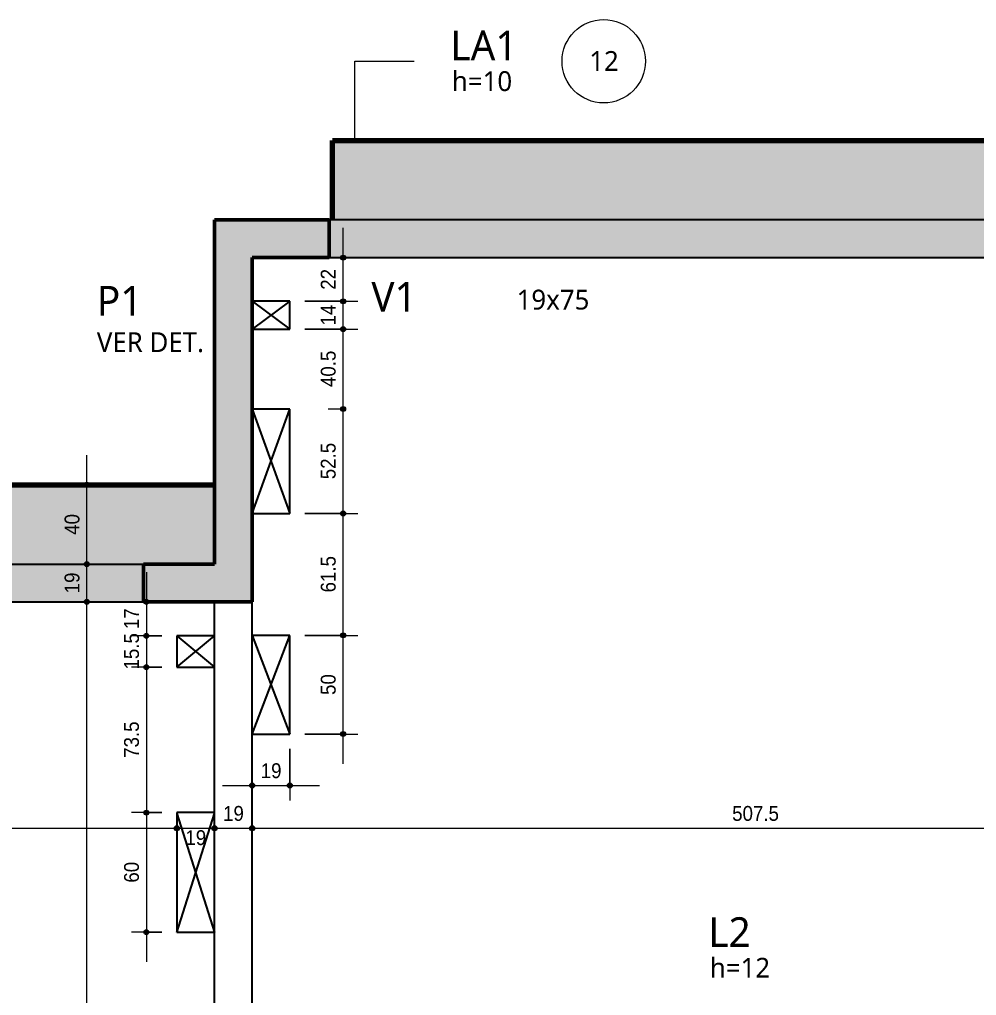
# Model space of a CAD drawing. Header units: centimetres. Extents: x -1981 to 73905, y -3196 to 88043.
# Drawn here: x -1498.7 to -1016, y 316.1 to 808.2 of the extents above; entities that cross this region are included whole.
import ezdxf

# ---------------------------------------------------------------- set-up
doc = ezdxf.new("R2010")
doc.units = ezdxf.units.CM
for name, color, linetype, lineweight in [('A-ANNO-DIMS', 7, 'Continuous', 9), ('A-ANNO-DIMS-50', 7, 'Continuous', 9), ('A-DETL-THIN', 7, 'Continuous', 25), ('A-FLOR', 7, 'Continuous', 25), ('A-FLOR-IDEN', 7, 'Continuous', 9), ('S-BEAM', 7, 'Continuous', 25), ('S-BEAM-IDEN', 7, 'Continuous', 9), ('S-COLS', 7, 'Continuous', 25), ('S-COLS-IDEN', 7, 'Continuous', 9)]:
    doc.layers.add(name, color=color, linetype=linetype, lineweight=lineweight)
doc.layers.add('A-DETL', color=7, linetype='Continuous', lineweight=18, true_color=0x00a600)
doc.styles.add('Arial_1', font='arial.ttf', dxfattribs={"width": 0.9, "height": 7.5})
doc.styles.add('Gadugi', font='gadugi.ttf', dxfattribs={"height": 15})
doc.styles.add('Gadugi_1', font='gadugi.ttf', dxfattribs={"height": 10})
doc.styles.add('Gadugi_2', font='gadugi.ttf', dxfattribs={"height": 0.2})
doc.dimstyles.new('PED_1_5mm_ESQ', dxfattribs={"dimscale": 30.48, "dimtxt": 7.651945, "dimasz": 0.328084, "dimexe": 0.246063, "dimexo": 0.246063, "dimgap": 0.049213, "dimtad": 1, "dimdec": 1, "dimrnd": 0.5, "dimdsep": 46, "dimtxsty": 'Arial_1', "dimblk1": 'DOTSMALL', "dimblk2": 'DOTSMALL', "dimsah": 1, "dimcen": 0.09, "dimdle": 0.492126, "dimazin": 0, "dimtfac": 1, "dimtdec": 4, "dimtix": 1, "dimtmove": 0, "dimatfit": 3, "dimfxl": 1, "dimtvp": 1, "dimtolj": 1, "dimtzin": 0, "dimarcsym": 2})
doc.dimstyles.new('PED_1_5mm_ESQ_1', dxfattribs={"dimscale": 30.48, "dimtxt": 7.651945, "dimasz": 0.328084, "dimexe": 0.246063, "dimexo": 0.246063, "dimgap": 0.049213, "dimtad": 1, "dimdec": 1, "dimrnd": 0.5, "dimdsep": 46, "dimtxsty": 'Arial_1', "dimblk1": 'DOTSMALL', "dimblk2": 'DOTSMALL', "dimsah": 1, "dimcen": 0.09, "dimdle": 0.492126, "dimazin": 0, "dimtfac": 1, "dimtdec": 4, "dimtix": 1, "dimtmove": 2, "dimatfit": 3, "dimfxl": 1, "dimtvp": 1, "dimtolj": 1, "dimtzin": 0, "dimarcsym": 2})

# ---------------------------------------------------------------- blocks, each defined once
blk = doc.blocks.new('PED_TAG_PILAR_R04 - PILAR VER DET_-2523782-PL G 001 - FORMA DO PAVIMENTO TIPO 2')
at = {"layer": 'S-COLS-IDEN', "insert": (0.1149, -0.6328), "char_height": 0.2, "width": 1.370886, "attachment_point": 1, "style": 'Gadugi_2'}
blk.add_mtext('VER DET.', dxfattribs=at)
blk = doc.blocks.new('PED_TAG_LAJE_R03 - TÍTULO_ESPESSURA_REBAIXO _LADO_-2582900-PL G 001 - FORMA DO PAVIMENTO TIPO 2')
at = {"layer": 'A-FLOR-IDEN'}
blk.add_circle((1.0729, 0), 0.4205, dxfattribs=at)
blk = doc.blocks.new('DIMBLOCK2-PL G 001 - FORMA DO PAVIMENTO TIPO 2')
at = {"layer": 'A-ANNO-DIMS-50'}
h = blk.add_hatch(color=256, dxfattribs=at)
edge = h.paths.add_edge_path(flags=0)
edge.add_arc((-1743.86, 400.41), 1.25, 0, 360)
h = blk.add_hatch(color=256, dxfattribs=at)
edge = h.paths.add_edge_path(flags=0)
edge.add_arc((-1419.36, 400.41), 1.25, 0, 360)
for p, q in [((-1743.86, 394.68), (-1743.86, 407.91)), ((-1419.36, 394.68), (-1419.36, 407.91)), ((-1743.86, 400.41), (-1419.36, 400.41)), ((-1743.86, 400.41), (-1743.86, 394.68)), ((-1419.36, 400.41), (-1419.36, 394.68))]:
    blk.add_line(p, q, dxfattribs=at)
for centre in [(-1743.86, 400.41), (-1419.36, 400.41)]:
    blk.add_circle(centre, 1.25, dxfattribs=at)
at = {"layer": 'A-ANNO-DIMS-50', "color": 0, "insert": (-1593.27, 411.65), "char_height": 7.5, "width": 27.9708, "attachment_point": 1, "line_spacing_factor": 0.941778, "style": 'Arial_1'}
blk.add_mtext('324.5', dxfattribs=at)
blk = doc.blocks.new('_DotSmall')
at = {"color": 0, "linetype": 'ByBlock', "const_width": 0.5}
blk.add_lwpolyline([(-0.0625, 0, 1), (0.0625, 0, 1)], format="xyb", close=True, dxfattribs=at)
blk = doc.blocks.new('DIMBLOCK3-PL G 001 - FORMA DO PAVIMENTO TIPO 2')
at = {"layer": 'A-ANNO-DIMS-50'}
h = blk.add_hatch(color=256, dxfattribs=at)
edge = h.paths.add_edge_path(flags=0)
edge.add_arc((-1419.36, 400.41), 1.25, 0, 360)
h = blk.add_hatch(color=256, dxfattribs=at)
edge = h.paths.add_edge_path(flags=0)
edge.add_arc((-1400.36, 400.41), 1.25, 0, 360)
for p, q in [((-1419.36, 394.68), (-1419.36, 407.91)), ((-1400.36, 394.68), (-1400.36, 407.91)), ((-1419.36, 400.41), (-1400.36, 400.41)), ((-1419.36, 400.41), (-1419.36, 394.68)), ((-1400.36, 400.41), (-1400.36, 394.68))]:
    blk.add_line(p, q, dxfattribs=at)
for centre in [(-1419.36, 400.41), (-1400.36, 400.41)]:
    blk.add_circle(centre, 1.25, dxfattribs=at)
at = {"layer": 'A-ANNO-DIMS-50', "color": 0, "insert": (-1415.04, 399.44), "char_height": 7.5, "width": 12.4315, "attachment_point": 1, "line_spacing_factor": 0.941778, "style": 'Arial_1'}
blk.add_mtext('19', dxfattribs=at)
blk = doc.blocks.new('DIMBLOCK4-PL G 001 - FORMA DO PAVIMENTO TIPO 2')
at = {"layer": 'A-ANNO-DIMS-50'}
h = blk.add_hatch(color=256, dxfattribs=at)
edge = h.paths.add_edge_path(flags=0)
edge.add_arc((-1400.36, 400.41), 1.25, 0, 360)
h = blk.add_hatch(color=256, dxfattribs=at)
edge = h.paths.add_edge_path(flags=0)
edge.add_arc((-1381.36, 400.41), 1.25, 0, 360)
for p, q in [((-1400.36, 394.68), (-1400.36, 407.91)), ((-1381.36, 394.68), (-1381.36, 407.91)), ((-1400.36, 400.41), (-1381.36, 400.41)), ((-1400.36, 400.41), (-1400.36, 394.68)), ((-1381.36, 400.41), (-1381.36, 394.68))]:
    blk.add_line(p, q, dxfattribs=at)
for centre in [(-1400.36, 400.41), (-1381.36, 400.41)]:
    blk.add_circle(centre, 1.25, dxfattribs=at)
at = {"layer": 'A-ANNO-DIMS-50', "color": 0, "insert": (-1396.04, 411.65), "char_height": 7.5, "width": 12.4315, "attachment_point": 1, "line_spacing_factor": 0.941778, "style": 'Arial_1'}
blk.add_mtext('19', dxfattribs=at)
blk = doc.blocks.new('DIMBLOCK5-PL G 001 - FORMA DO PAVIMENTO TIPO 2')
at = {"layer": 'A-ANNO-DIMS-50'}
h = blk.add_hatch(color=256, dxfattribs=at)
edge = h.paths.add_edge_path(flags=0)
edge.add_arc((-1381.36, 400.41), 1.25, 0, 360)
h = blk.add_hatch(color=256, dxfattribs=at)
edge = h.paths.add_edge_path(flags=0)
edge.add_arc((-873.86, 400.41), 1.25, 0, 360)
for p, q in [((-1381.36, 394.68), (-1381.36, 407.91)), ((-873.86, 394.68), (-873.86, 407.91)), ((-1381.36, 400.41), (-873.86, 400.41)), ((-1381.36, 400.41), (-1381.36, 394.68)), ((-873.86, 400.41), (-873.86, 394.68))]:
    blk.add_line(p, q, dxfattribs=at)
for centre in [(-1381.36, 400.41), (-873.86, 400.41)]:
    blk.add_circle(centre, 1.25, dxfattribs=at)
at = {"layer": 'A-ANNO-DIMS-50', "color": 0, "insert": (-1139.27, 411.65), "char_height": 7.5, "width": 27.9708, "attachment_point": 1, "line_spacing_factor": 0.941778, "style": 'Arial_1'}
blk.add_mtext('507.5', dxfattribs=at)
blk = doc.blocks.new('DIMBLOCK40-PL G 001 - FORMA DO PAVIMENTO TIPO 2')
at = {"layer": 'A-ANNO-DIMS-50'}
h = blk.add_hatch(color=256, dxfattribs=at)
edge = h.paths.add_edge_path(flags=0)
edge.add_arc((-1464.73, 514.55), 1.25, 0, 360)
h = blk.add_hatch(color=256, dxfattribs=at)
edge = h.paths.add_edge_path(flags=0)
edge.add_arc((-1464.73, -26.88), 1.25, 0, 360)
for p, q in [((-1459, 514.55), (-1472.23, 514.55)), ((-1464.73, -26.88), (-1464.73, 514.55)), ((-1464.73, 514.55), (-1459, 514.55)), ((-1388.86, -26.88), (-1472.23, -26.88)), ((-1464.73, -26.88), (-1388.86, -26.88))]:
    blk.add_line(p, q, dxfattribs=at)
for centre in [(-1464.73, 514.55), (-1464.73, -26.88)]:
    blk.add_circle(centre, 1.25, dxfattribs=at)
at = {"layer": 'A-ANNO-DIMS-50', "color": 0, "insert": (-1475.97, 232.18), "char_height": 7.5, "width": 27.9708, "attachment_point": 1, "rotation": 90, "line_spacing_factor": 0.941778, "style": 'Arial_1'}
blk.add_mtext('541.5', dxfattribs=at)
blk = doc.blocks.new('DIMBLOCK41-PL G 001 - FORMA DO PAVIMENTO TIPO 2')
at = {"layer": 'A-ANNO-DIMS-50'}
h = blk.add_hatch(color=256, dxfattribs=at)
edge = h.paths.add_edge_path(flags=0)
edge.add_arc((-1464.73, 533.55), 1.25, 0, 360)
h = blk.add_hatch(color=256, dxfattribs=at)
edge = h.paths.add_edge_path(flags=0)
edge.add_arc((-1464.73, 514.55), 1.25, 0, 360)
for p, q in [((-1459, 533.55), (-1472.23, 533.55)), ((-1464.73, 514.55), (-1464.73, 533.55)), ((-1464.73, 533.55), (-1459, 533.55)), ((-1459, 514.55), (-1472.23, 514.55)), ((-1464.73, 514.55), (-1459, 514.55))]:
    blk.add_line(p, q, dxfattribs=at)
for centre in [(-1464.73, 533.55), (-1464.73, 514.55)]:
    blk.add_circle(centre, 1.25, dxfattribs=at)
at = {"layer": 'A-ANNO-DIMS-50', "color": 0, "insert": (-1475.97, 518.87), "char_height": 7.5, "width": 12.4315, "attachment_point": 1, "rotation": 90, "line_spacing_factor": 0.941778, "style": 'Arial_1'}
blk.add_mtext('19', dxfattribs=at)
blk = doc.blocks.new('DIMBLOCK42-PL G 001 - FORMA DO PAVIMENTO TIPO 2')
at = {"layer": 'A-ANNO-DIMS-50'}
h = blk.add_hatch(color=256, dxfattribs=at)
edge = h.paths.add_edge_path(flags=0)
edge.add_arc((-1464.73, 573.55), 1.25, 0, 360)
h = blk.add_hatch(color=256, dxfattribs=at)
edge = h.paths.add_edge_path(flags=0)
edge.add_arc((-1464.73, 533.55), 1.25, 0, 360)
for p, q in [((-1464.73, 533.55), (-1464.73, 588.55)), ((-1459, 573.55), (-1472.23, 573.55)), ((-1464.73, 573.55), (-1459, 573.55)), ((-1459, 533.55), (-1472.23, 533.55)), ((-1464.73, 533.55), (-1459, 533.55))]:
    blk.add_line(p, q, dxfattribs=at)
for centre in [(-1464.73, 573.55), (-1464.73, 533.55)]:
    blk.add_circle(centre, 1.25, dxfattribs=at)
at = {"layer": 'A-ANNO-DIMS-50', "color": 0, "insert": (-1475.97, 548.37), "char_height": 7.5, "width": 12.4315, "attachment_point": 1, "rotation": 90, "line_spacing_factor": 0.941778, "style": 'Arial_1'}
blk.add_mtext('40', dxfattribs=at)
blk = doc.blocks.new('DIMBLOCK173-PL G 001 - FORMA DO PAVIMENTO TIPO 2')
at = {"layer": 'A-ANNO-DIMS-50'}
h = blk.add_hatch(color=256, dxfattribs=at)
edge = h.paths.add_edge_path(flags=0)
edge.add_arc((-1335.52, 497.68), 1.25, 0, 360)
h = blk.add_hatch(color=256, dxfattribs=at)
edge = h.paths.add_edge_path(flags=0)
edge.add_arc((-1335.52, 447.92), 1.25, 0, 360)
for p, q in [((-1354.86, 497.68), (-1328.02, 497.68)), ((-1335.52, 497.68), (-1354.86, 497.68)), ((-1335.52, 432.92), (-1335.52, 497.68)), ((-1354.86, 447.92), (-1328.02, 447.92)), ((-1335.52, 447.92), (-1354.86, 447.92))]:
    blk.add_line(p, q, dxfattribs=at)
for centre in [(-1335.52, 497.68), (-1335.52, 447.92)]:
    blk.add_circle(centre, 1.25, dxfattribs=at)
at = {"layer": 'A-ANNO-DIMS-50', "color": 0, "insert": (-1346.76, 467.62), "char_height": 7.5, "width": 12.4315, "attachment_point": 1, "rotation": 90, "line_spacing_factor": 0.941778, "style": 'Arial_1'}
blk.add_mtext('50', dxfattribs=at)
blk = doc.blocks.new('DIMBLOCK174-PL G 001 - FORMA DO PAVIMENTO TIPO 2')
at = {"layer": 'A-ANNO-DIMS-50'}
h = blk.add_hatch(color=256, dxfattribs=at)
edge = h.paths.add_edge_path(flags=0)
edge.add_arc((-1335.52, 559.1), 1.25, 0, 360)
h = blk.add_hatch(color=256, dxfattribs=at)
edge = h.paths.add_edge_path(flags=0)
edge.add_arc((-1335.52, 497.68), 1.25, 0, 360)
for p, q in [((-1354.86, 559.1), (-1328.02, 559.1)), ((-1335.52, 559.1), (-1354.86, 559.1)), ((-1335.52, 497.68), (-1335.52, 559.1)), ((-1354.86, 497.68), (-1328.02, 497.68)), ((-1335.52, 497.68), (-1354.86, 497.68))]:
    blk.add_line(p, q, dxfattribs=at)
for centre in [(-1335.52, 559.1), (-1335.52, 497.68)]:
    blk.add_circle(centre, 1.25, dxfattribs=at)
at = {"layer": 'A-ANNO-DIMS-50', "color": 0, "insert": (-1346.76, 519.32), "char_height": 7.5, "width": 21.7551, "attachment_point": 1, "rotation": 90, "line_spacing_factor": 0.941778, "style": 'Arial_1'}
blk.add_mtext('61.5', dxfattribs=at)
blk = doc.blocks.new('DIMBLOCK175-PL G 001 - FORMA DO PAVIMENTO TIPO 2')
at = {"layer": 'A-ANNO-DIMS-50'}
h = blk.add_hatch(color=256, dxfattribs=at)
edge = h.paths.add_edge_path(flags=0)
edge.add_arc((-1335.52, 611.81), 1.25, 0, 360)
h = blk.add_hatch(color=256, dxfattribs=at)
edge = h.paths.add_edge_path(flags=0)
edge.add_arc((-1335.52, 559.1), 1.25, 0, 360)
for p, q in [((-1335.11, 611.81), (-1343.02, 611.81)), ((-1335.52, 559.1), (-1335.52, 611.81)), ((-1335.52, 611.81), (-1335.11, 611.81)), ((-1354.86, 559.1), (-1328.02, 559.1)), ((-1335.52, 559.1), (-1354.86, 559.1))]:
    blk.add_line(p, q, dxfattribs=at)
for centre in [(-1335.52, 611.81), (-1335.52, 559.1)]:
    blk.add_circle(centre, 1.25, dxfattribs=at)
at = {"layer": 'A-ANNO-DIMS-50', "color": 0, "insert": (-1346.76, 576.39), "char_height": 7.5, "width": 21.7551, "attachment_point": 1, "rotation": 90, "line_spacing_factor": 0.941778, "style": 'Arial_1'}
blk.add_mtext('52.5', dxfattribs=at)
blk = doc.blocks.new('DIMBLOCK176-PL G 001 - FORMA DO PAVIMENTO TIPO 2')
at = {"layer": 'A-ANNO-DIMS-50'}
h = blk.add_hatch(color=256, dxfattribs=at)
edge = h.paths.add_edge_path(flags=0)
edge.add_arc((-1335.52, 652.08), 1.25, 0, 360)
h = blk.add_hatch(color=256, dxfattribs=at)
edge = h.paths.add_edge_path(flags=0)
edge.add_arc((-1335.52, 611.81), 1.25, 0, 360)
for p, q in [((-1354.86, 652.08), (-1328.02, 652.08)), ((-1335.52, 652.08), (-1354.86, 652.08)), ((-1335.52, 611.81), (-1335.52, 652.08)), ((-1335.11, 611.81), (-1343.02, 611.81)), ((-1335.52, 611.81), (-1335.11, 611.81))]:
    blk.add_line(p, q, dxfattribs=at)
for centre in [(-1335.52, 652.08), (-1335.52, 611.81)]:
    blk.add_circle(centre, 1.25, dxfattribs=at)
at = {"layer": 'A-ANNO-DIMS-50', "color": 0, "insert": (-1346.76, 622.88), "char_height": 7.5, "width": 21.7551, "attachment_point": 1, "rotation": 90, "line_spacing_factor": 0.941778, "style": 'Arial_1'}
blk.add_mtext('40.5', dxfattribs=at)
blk = doc.blocks.new('DIMBLOCK177-PL G 001 - FORMA DO PAVIMENTO TIPO 2')
at = {"layer": 'A-ANNO-DIMS-50'}
h = blk.add_hatch(color=256, dxfattribs=at)
edge = h.paths.add_edge_path(flags=0)
edge.add_arc((-1335.52, 666.11), 1.25, 0, 360)
h = blk.add_hatch(color=256, dxfattribs=at)
edge = h.paths.add_edge_path(flags=0)
edge.add_arc((-1335.52, 652.08), 1.25, 0, 360)
for p, q in [((-1354.86, 666.11), (-1328.02, 666.11)), ((-1335.52, 666.11), (-1354.86, 666.11)), ((-1335.52, 652.08), (-1335.52, 666.11)), ((-1354.86, 652.08), (-1328.02, 652.08)), ((-1335.52, 652.08), (-1354.86, 652.08))]:
    blk.add_line(p, q, dxfattribs=at)
for centre in [(-1335.52, 666.11), (-1335.52, 652.08)]:
    blk.add_circle(centre, 1.25, dxfattribs=at)
at = {"layer": 'A-ANNO-DIMS-50', "color": 0, "insert": (-1346.76, 653.92), "char_height": 7.5, "width": 12.4315, "attachment_point": 1, "rotation": 90, "line_spacing_factor": 0.941778, "style": 'Arial_1'}
blk.add_mtext('14', dxfattribs=at)
blk = doc.blocks.new('DIMBLOCK178-PL G 001 - FORMA DO PAVIMENTO TIPO 2')
at = {"layer": 'A-ANNO-DIMS-50'}
h = blk.add_hatch(color=256, dxfattribs=at)
edge = h.paths.add_edge_path(flags=0)
edge.add_arc((-1335.52, 688.12), 1.25, 0, 360)
h = blk.add_hatch(color=256, dxfattribs=at)
edge = h.paths.add_edge_path(flags=0)
edge.add_arc((-1335.52, 666.11), 1.25, 0, 360)
for p, q in [((-1335.52, 666.11), (-1335.52, 703.12)), ((-1335.11, 688.12), (-1343.02, 688.12)), ((-1335.52, 688.12), (-1335.11, 688.12)), ((-1354.86, 666.11), (-1328.02, 666.11)), ((-1335.52, 666.11), (-1354.86, 666.11))]:
    blk.add_line(p, q, dxfattribs=at)
for centre in [(-1335.52, 688.12), (-1335.52, 666.11)]:
    blk.add_circle(centre, 1.25, dxfattribs=at)
at = {"layer": 'A-ANNO-DIMS-50', "color": 0, "insert": (-1346.76, 671.94), "char_height": 7.5, "width": 12.4315, "attachment_point": 1, "rotation": 90, "line_spacing_factor": 0.941778, "style": 'Arial_1'}
blk.add_mtext('22', dxfattribs=at)
blk = doc.blocks.new('DIMBLOCK179-PL G 001 - FORMA DO PAVIMENTO TIPO 2')
at = {"layer": 'A-ANNO-DIMS-50'}
h = blk.add_hatch(color=256, dxfattribs=at)
edge = h.paths.add_edge_path(flags=0)
edge.add_arc((-1381.36, 421.95), 1.25, 0, 360)
h = blk.add_hatch(color=256, dxfattribs=at)
edge = h.paths.add_edge_path(flags=0)
edge.add_arc((-1362.36, 421.95), 1.25, 0, 360)
for p, q in [((-1362.36, 440.42), (-1362.36, 414.45)), ((-1362.36, 421.95), (-1362.36, 440.42)), ((-1381.36, 416.22), (-1381.36, 429.45)), ((-1396.36, 421.95), (-1347.36, 421.95)), ((-1381.36, 421.95), (-1381.36, 416.22))]:
    blk.add_line(p, q, dxfattribs=at)
for centre in [(-1381.36, 421.95), (-1362.36, 421.95)]:
    blk.add_circle(centre, 1.25, dxfattribs=at)
at = {"layer": 'A-ANNO-DIMS-50', "color": 0, "insert": (-1377.04, 433.19), "char_height": 7.5, "width": 12.4315, "attachment_point": 1, "line_spacing_factor": 0.941778, "style": 'Arial_1'}
blk.add_mtext('19', dxfattribs=at)
blk = doc.blocks.new('DIMBLOCK249-PL G 001 - FORMA DO PAVIMENTO TIPO 2')
at = {"layer": 'A-ANNO-DIMS-50'}
h = blk.add_hatch(color=256, dxfattribs=at)
edge = h.paths.add_edge_path(flags=0)
edge.add_arc((-1434.73, 514.55), 1.25, 0, 360)
h = blk.add_hatch(color=256, dxfattribs=at)
edge = h.paths.add_edge_path(flags=0)
edge.add_arc((-1434.73, 497.4), 1.25, 0, 360)
for p, q in [((-1434.73, 529.55), (-1434.73, 497.4)), ((-1440.46, 514.55), (-1427.23, 514.55)), ((-1434.73, 514.55), (-1440.46, 514.55)), ((-1426.86, 497.4), (-1442.23, 497.4)), ((-1434.73, 497.4), (-1426.86, 497.4))]:
    blk.add_line(p, q, dxfattribs=at)
for centre in [(-1434.73, 514.55), (-1434.73, 497.4)]:
    blk.add_circle(centre, 1.25, dxfattribs=at)
at = {"layer": 'A-ANNO-DIMS-50', "color": 0, "insert": (-1445.97, 500.8), "char_height": 7.5, "width": 12.4315, "attachment_point": 1, "rotation": 90, "line_spacing_factor": 0.941778, "style": 'Arial_1'}
blk.add_mtext('17', dxfattribs=at)
blk = doc.blocks.new('DIMBLOCK250-PL G 001 - FORMA DO PAVIMENTO TIPO 2')
at = {"layer": 'A-ANNO-DIMS-50'}
h = blk.add_hatch(color=256, dxfattribs=at)
edge = h.paths.add_edge_path(flags=0)
edge.add_arc((-1434.73, 497.4), 1.25, 0, 360)
h = blk.add_hatch(color=256, dxfattribs=at)
edge = h.paths.add_edge_path(flags=0)
edge.add_arc((-1434.73, 481.67), 1.25, 0, 360)
for p, q in [((-1426.86, 497.4), (-1442.23, 497.4)), ((-1434.73, 497.4), (-1434.73, 481.67)), ((-1434.73, 497.4), (-1426.86, 497.4)), ((-1426.86, 481.67), (-1442.23, 481.67)), ((-1434.73, 481.67), (-1426.86, 481.67))]:
    blk.add_line(p, q, dxfattribs=at)
for centre in [(-1434.73, 497.4), (-1434.73, 481.67)]:
    blk.add_circle(centre, 1.25, dxfattribs=at)
at = {"layer": 'A-ANNO-DIMS-50', "color": 0, "insert": (-1445.97, 480.47), "char_height": 7.5, "width": 21.7551, "attachment_point": 1, "rotation": 90, "line_spacing_factor": 0.941778, "style": 'Arial_1'}
blk.add_mtext('15.5', dxfattribs=at)
blk = doc.blocks.new('DIMBLOCK251-PL G 001 - FORMA DO PAVIMENTO TIPO 2')
at = {"layer": 'A-ANNO-DIMS-50'}
h = blk.add_hatch(color=256, dxfattribs=at)
edge = h.paths.add_edge_path(flags=0)
edge.add_arc((-1434.73, 481.67), 1.25, 0, 360)
h = blk.add_hatch(color=256, dxfattribs=at)
edge = h.paths.add_edge_path(flags=0)
edge.add_arc((-1434.73, 408.3), 1.25, 0, 360)
for p, q in [((-1426.86, 481.67), (-1442.23, 481.67)), ((-1434.73, 481.67), (-1434.73, 408.3)), ((-1434.73, 481.67), (-1426.86, 481.67)), ((-1426.86, 408.3), (-1442.23, 408.3)), ((-1434.73, 408.3), (-1426.86, 408.3))]:
    blk.add_line(p, q, dxfattribs=at)
for centre in [(-1434.73, 481.67), (-1434.73, 408.3)]:
    blk.add_circle(centre, 1.25, dxfattribs=at)
at = {"layer": 'A-ANNO-DIMS-50', "color": 0, "insert": (-1445.97, 435.92), "char_height": 7.5, "width": 21.7551, "attachment_point": 1, "rotation": 90, "line_spacing_factor": 0.941778, "style": 'Arial_1'}
blk.add_mtext('73.5', dxfattribs=at)
blk = doc.blocks.new('DIMBLOCK252-PL G 001 - FORMA DO PAVIMENTO TIPO 2')
at = {"layer": 'A-ANNO-DIMS-50'}
h = blk.add_hatch(color=256, dxfattribs=at)
edge = h.paths.add_edge_path(flags=0)
edge.add_arc((-1434.73, 408.3), 1.25, 0, 360)
h = blk.add_hatch(color=256, dxfattribs=at)
edge = h.paths.add_edge_path(flags=0)
edge.add_arc((-1434.73, 348.05), 1.25, 0, 360)
for p, q in [((-1426.86, 408.3), (-1442.23, 408.3)), ((-1434.73, 408.3), (-1434.73, 333.05)), ((-1434.73, 408.3), (-1426.86, 408.3)), ((-1426.86, 348.05), (-1442.23, 348.05)), ((-1434.73, 348.05), (-1426.86, 348.05))]:
    blk.add_line(p, q, dxfattribs=at)
for centre in [(-1434.73, 408.3), (-1434.73, 348.05)]:
    blk.add_circle(centre, 1.25, dxfattribs=at)
at = {"layer": 'A-ANNO-DIMS-50', "color": 0, "insert": (-1445.97, 372.99), "char_height": 7.5, "width": 12.4315, "attachment_point": 1, "rotation": 90, "line_spacing_factor": 0.941778, "style": 'Arial_1'}
blk.add_mtext('60', dxfattribs=at)

msp = doc.modelspace()

# ---------------------------------------------------------------- hatches: boundary and pattern name
at = {"layer": 'A-FLOR', "true_color": 0xffffcc}
for points in [[(-795.11, 707.12), (-386.35, 707.12), (-386.35, 747.12), (-1340.85, 747.12), (-1340.85, 707.12), (-854.86, 707.12)], [(-1400.36, 533.55), (-1400.36, 573.55), (-1743.86, 573.55), (-1743.86, 533.55), (-1436.11, 533.55)]]:
    msp.add_hatch(color=7, dxfattribs=at).paths.add_polyline_path(points, flags=0)
at = {"layer": 'S-BEAM', "true_color": 0xffffcc}
for points in [[(-1342.61, 688.12), (-873.86, 688.12), (-873.86, 707.12), (-1342.61, 707.12)], [(-1497.43, 514.55), (-1436.11, 514.55), (-1436.11, 533.55), (-1743.86, 533.55), (-1743.86, 514.55)]]:
    msp.add_hatch(color=7, dxfattribs=at).paths.add_polyline_path(points, flags=0)
at = {"layer": 'S-COLS', "true_color": 0x808080}
msp.add_hatch(color=8, dxfattribs=at).paths.add_polyline_path([(-1436.11, 514.55), (-1381.36, 514.55), (-1381.36, 688.12), (-1342.61, 688.12), (-1342.61, 707.12), (-1400.36, 707.12), (-1400.36, 533.55), (-1436.11, 533.55)], flags=0)

# ---------------------------------------------------------------- linework, layer by layer
at = {"layer": 'A-DETL', "color": 7}
for p, q in [((-1329.64, 747.12), (-1329.64, 787.12)), ((-1329.64, 787.12), (-1299.64, 787.12))]:
    msp.add_line(p, q, dxfattribs=at)
at = {"layer": 'A-DETL-THIN'}
for p, q in [((-1381.36, 666.11), (-1362.36, 652.08)), ((-1362.36, 666.11), (-1381.36, 652.08)), ((-1381.36, 559.1), (-1362.36, 611.81)), ((-1381.36, 611.81), (-1362.36, 559.1)), ((-1419.36, 497.4), (-1400.36, 481.67)), ((-1419.36, 481.67), (-1400.36, 497.4)), ((-1381.36, 497.68), (-1362.36, 447.92)), ((-1381.36, 447.92), (-1362.36, 497.68)), ((-1419.36, 407.8), (-1400.36, 347.8)), ((-1419.36, 347.8), (-1400.36, 407.8))]:
    msp.add_line(p, q, dxfattribs=at)
at = {"layer": 'A-FLOR', "color": 190, "lineweight": 70, "true_color": 0x8000ff}
for p, q in [((-1340.85, 707.12), (-1340.85, 747.12)), ((-1340.85, 747.12), (-386.35, 747.12)), ((-1743.86, 573.55), (-1400.36, 573.55))]:
    msp.add_line(p, q, dxfattribs=at)
at = {"layer": 'A-FLOR'}
for p, q in [((-1362.36, 666.11), (-1381.36, 666.11)), ((-1362.36, 652.08), (-1362.36, 666.11)), ((-1381.36, 652.08), (-1362.36, 652.08)), ((-1362.36, 611.81), (-1381.36, 611.81)), ((-1362.36, 559.1), (-1362.36, 611.81)), ((-1381.36, 559.1), (-1362.36, 559.1)), ((-1400.36, 497.4), (-1419.36, 497.4)), ((-1419.36, 497.4), (-1419.36, 481.67)), ((-1362.36, 497.68), (-1381.36, 497.68)), ((-1362.36, 447.92), (-1362.36, 497.68)), ((-1419.36, 481.67), (-1400.36, 481.67)), ((-1381.36, 447.92), (-1362.36, 447.92)), ((-1400.36, 408.3), (-1419.36, 408.3)), ((-1419.36, 408.3), (-1419.36, 348.05)), ((-1419.36, 348.05), (-1400.36, 348.05))]:
    msp.add_line(p, q, dxfattribs=at)
at = {"layer": 'S-BEAM'}
for p, q in [((-873.86, 707.12), (-1342.61, 707.12)), ((-1342.61, 688.12), (-873.86, 688.12)), ((-1743.86, 533.55), (-1436.11, 533.55)), ((-1743.86, 514.55), (-1436.11, 514.55)), ((-1400.36, 132.12), (-1400.36, 514.55)), ((-1381.36, 132.12), (-1381.36, 514.55))]:
    msp.add_line(p, q, dxfattribs=at)
at = {"layer": 'S-COLS', "lineweight": 50}
for p, q in [((-1400.36, 533.55), (-1400.36, 707.12)), ((-1400.36, 707.12), (-1342.61, 707.12)), ((-1342.61, 707.12), (-1342.61, 688.12)), ((-1342.61, 688.12), (-1381.36, 688.12)), ((-1381.36, 688.12), (-1381.36, 514.55)), ((-1436.11, 514.55), (-1436.11, 533.55)), ((-1436.11, 533.55), (-1400.36, 533.55)), ((-1381.36, 514.55), (-1436.11, 514.55))]:
    msp.add_line(p, q, dxfattribs=at)

# ---------------------------------------------------------------- block references
at = {"layer": 'A-FLOR-IDEN', "xscale": 49.99999999999998, "yscale": 49.99999999999998, "zscale": 49.99999999999998}
msp.add_blockref('PED_TAG_LAJE_R03 - TÍTULO_ESPESSURA_REBAIXO _LADO_-2582900-PL G 001 - FORMA DO PAVIMENTO TIPO 2', (-1257.71, 787.16), dxfattribs=at)
at = {"layer": 'S-COLS-IDEN', "xscale": 49.99999999999998, "yscale": 49.99999999999998, "zscale": 49.99999999999998}
msp.add_blockref('PED_TAG_PILAR_R04 - PILAR VER DET_-2523782-PL G 001 - FORMA DO PAVIMENTO TIPO 2', (-1465.44, 682.13), dxfattribs=at)

# ---------------------------------------------------------------- texts
at = {"layer": 'A-FLOR-IDEN', "attachment_point": 1}
for s, insert, char_height, width, style in [('LA1', (-1281.42, 802.6), 15, 42.4894, 'Gadugi'), ('12', (-1211.36, 792.27), 10, 18.4388, 'Gadugi_1'), ('h=10', (-1280.64, 782.12), 10, 39.6835, 'Gadugi_1'), ('L2', (-1151.33, 355.55), 15, 26.0548, 'Gadugi'), ('h=12', (-1150.54, 335.08), 10, 39.6835, 'Gadugi_1')]:
    msp.add_mtext(s, dxfattribs=dict(at, insert=insert, char_height=char_height, width=width, style=style))
at = {"layer": 'S-BEAM-IDEN', "attachment_point": 1}
for s, insert, char_height, width, style in [('V1', (-1321.28, 675.91), 15, 30.0633, 'Gadugi'), ('19x75', (-1247.99, 671.97), 10, 44.8945, 'Gadugi_1')]:
    msp.add_mtext(s, dxfattribs=dict(at, insert=insert, char_height=char_height, width=width, style=style))
at = {"layer": 'S-COLS-IDEN', "insert": (-1459.69, 673.89), "char_height": 15, "width": 28.4599, "attachment_point": 1, "style": 'Gadugi'}
msp.add_mtext('P1', dxfattribs=at)

# ---------------------------------------------------------------- dimensions: what is measured, and where the dimension line sits
at = {"layer": 'A-ANNO-DIMS'}
for base, p1, p2, override, picture, middle in [((-1335.52, 688.12), (-1362.36, 666.11), (-1342.61, 688.12), {"dimpost": '<>', "dimfxl": 29.567954}, 'DIMBLOCK178-PL G 001 - FORMA DO PAVIMENTO TIPO 2', (-1340.78, 677.12)), ((-1335.52, 666.11), (-1362.36, 652.08), (-1362.36, 666.11), {"dimpost": '<>', "dimfxl": 14.03072}, 'DIMBLOCK177-PL G 001 - FORMA DO PAVIMENTO TIPO 2', (-1340.78, 659.1)), ((-1335.52, 652.08), (-1342.61, 611.81), (-1362.36, 652.08), {"dimpost": '<>', "dimfxl": 44.855875}, 'DIMBLOCK176-PL G 001 - FORMA DO PAVIMENTO TIPO 2', (-1340.85, 631.95)), ((-1335.52, 611.81), (-1362.36, 559.1), (-1342.61, 611.81), {"dimpost": '<>', "dimfxl": 56.29052}, 'DIMBLOCK175-PL G 001 - FORMA DO PAVIMENTO TIPO 2', (-1340.85, 585.45)), ((-1464.73, 573.55), (-1466.5, 533.55), (-1466.5, 573.55), {"dimpost": '<>', "dimfxl": 40}, 'DIMBLOCK42-PL G 001 - FORMA DO PAVIMENTO TIPO 2', (-1470.06, 553.55)), ((-1335.52, 559.1), (-1362.36, 497.68), (-1362.36, 559.1), {"dimpost": '<>', "dimfxl": 61.417127}, 'DIMBLOCK174-PL G 001 - FORMA DO PAVIMENTO TIPO 2', (-1340.85, 528.39)), ((-1464.73, 533.55), (-1466.5, 514.55), (-1466.5, 533.55), {"dimpost": '<>', "dimfxl": 19}, 'DIMBLOCK41-PL G 001 - FORMA DO PAVIMENTO TIPO 2', (-1470.06, 524.05)), ((-1434.7319, 497.3992), (-1432.9642, 514.5506), (-1419.3643, 497.3992), {"dimpost": '<>', "dimfxl": 21.888964}, 'DIMBLOCK249-PL G 001 - FORMA DO PAVIMENTO TIPO 2', (-1439.9973, 505.9749)), ((-1464.73, 514.55), (-1381.36, -26.88), (-1466.5, 514.55), {"dimpost": '<>', "dimfxl": 548.083853}, 'DIMBLOCK40-PL G 001 - FORMA DO PAVIMENTO TIPO 2', (-1470.06, 243.83)), ((-1434.73, 481.67), (-1419.36, 497.4), (-1419.36, 481.67), {"dimpost": '<>', "dimfxl": 15.729443}, 'DIMBLOCK250-PL G 001 - FORMA DO PAVIMENTO TIPO 2', (-1440.06, 489.53)), ((-1335.52, 497.68), (-1362.36, 447.92), (-1362.36, 497.68), {"dimpost": '<>', "dimfxl": 49.76025}, 'DIMBLOCK173-PL G 001 - FORMA DO PAVIMENTO TIPO 2', (-1340.85, 472.8)), ((-1434.73, 408.3), (-1419.36, 481.67), (-1419.36, 408.3), {"dimpost": '<>', "dimfxl": 73.374548}, 'DIMBLOCK251-PL G 001 - FORMA DO PAVIMENTO TIPO 2', (-1440.06, 444.98)), ((-1434.7319, 348.0486), (-1419.3643, 408.2952), (-1419.3643, 348.0486), {"dimpost": '<>', "dimfxl": 60.246635}, 'DIMBLOCK252-PL G 001 - FORMA DO PAVIMENTO TIPO 2', (-1440.0612, 378.1719))]:
    dim = msp.add_linear_dim(base=base, p1=p1, p2=p2, angle=90, dimstyle='PED_1_5mm_ESQ', override=override, dxfattribs=at)
    dim.commit()
    dim.dimension.update_dxf_attribs({"geometry": picture, "text_midpoint": middle})
for base, p1, p2, override, picture, middle in [((-1362.36, 421.95), (-1381.36, 423.72), (-1362.36, 447.92), {"dimpost": '<>', "dimfxl": 30.766517}, 'DIMBLOCK179-PL G 001 - FORMA DO PAVIMENTO TIPO 2', (-1371.86, 427.28)), ((-1419.36, 400.41), (-1743.86, 402.18), (-1419.36, 402.18), {"dimpost": '<>', "dimfxl": 324.495671}, 'DIMBLOCK2-PL G 001 - FORMA DO PAVIMENTO TIPO 2', (-1581.61, 405.74)), ((-1381.36, 400.41), (-1400.36, 402.18), (-1381.36, 402.18), {"dimpost": '<>', "dimfxl": 19}, 'DIMBLOCK4-PL G 001 - FORMA DO PAVIMENTO TIPO 2', (-1390.86, 405.74)), ((-873.86, 400.41), (-1381.36, 402.18), (-873.86, 402.18), {"dimpost": '<>', "dimfxl": 507.500009}, 'DIMBLOCK5-PL G 001 - FORMA DO PAVIMENTO TIPO 2', (-1127.61, 405.74))]:
    dim = msp.add_linear_dim(base=base, p1=p1, p2=p2, dimstyle='PED_1_5mm_ESQ', override=override, dxfattribs=at)
    dim.commit()
    dim.dimension.update_dxf_attribs({"geometry": picture, "text_midpoint": middle})
dim = msp.add_linear_dim(base=(-1400.36, 400.41), p1=(-1419.36, 402.18), p2=(-1400.36, 402.18), dimstyle='PED_1_5mm_ESQ_1', override={"dimpost": '<>', "dimfxl": 18.999801}, dxfattribs=at)
dim.commit()
dim.dimension.update_dxf_attribs({"geometry": 'DIMBLOCK3-PL G 001 - FORMA DO PAVIMENTO TIPO 2', "text_midpoint": (-1408.83, 394.44), "dimtype": 160})

doc.saveas('drawing.dxf')
